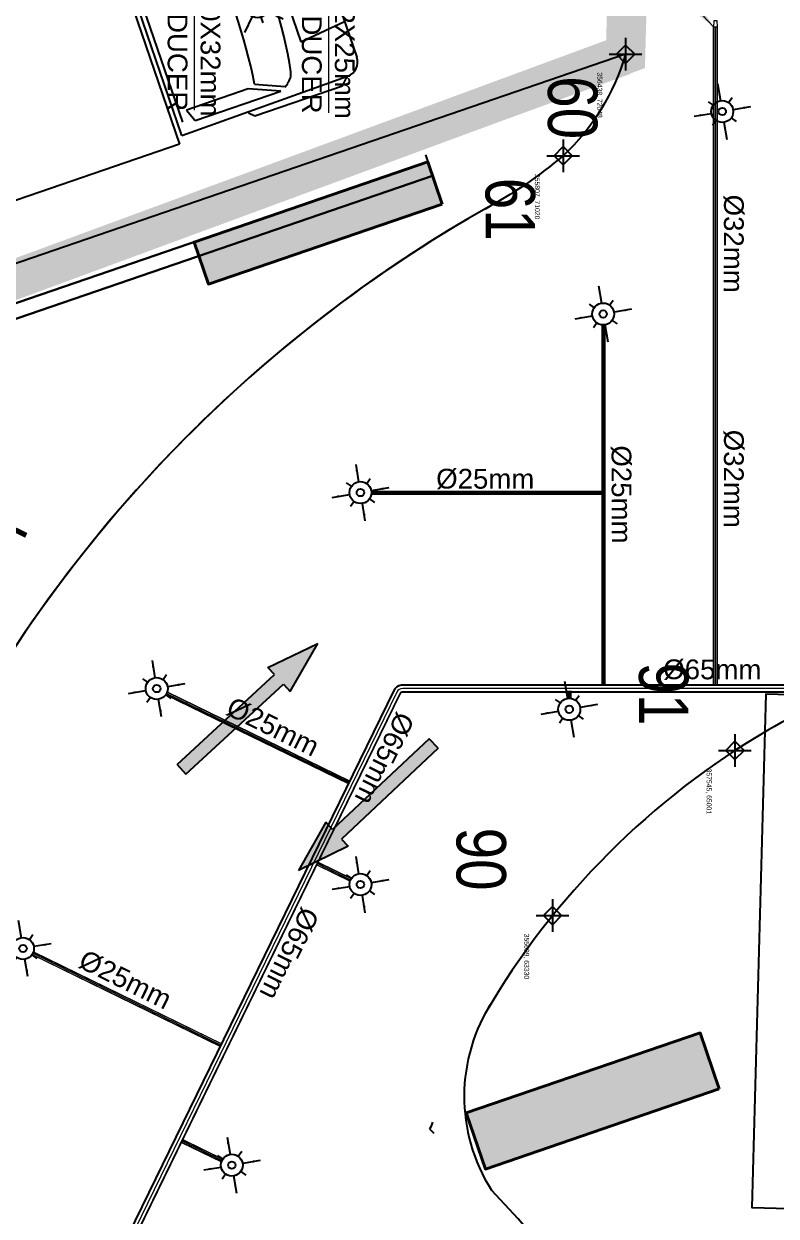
# Model space of a CAD drawing. Header units: inches. Extents: x 257070 to 799932, y -17980 to 269260.
# Drawn here: x 350351 to 357962, y 60287 to 72356 of the extents above; entities that cross this region are included whole.
import ezdxf

# ---------------------------------------------------------------- set-up
doc = ezdxf.new("R2010")
doc.units = ezdxf.units.IN
doc.header["$MEASUREMENT"] = 0
doc.header["$PDMODE"] = 99
doc.header["$PDSIZE"] = 100
doc.linetypes.add('Basement 1floor plan$0$CENTERX2', pattern=[4, 2.5, -0.5, 0.5, -0.5])
for name, color, linetype in [('0-AES-F-SPRINKLER', 10, 'Continuous'), ('2 wheeler barrier', 170, 'Continuous'), ('basement1_AP$0$A-_FNSH----_E-', 8, 'Continuous'), ('basement1_AP$0$A-_ROAD----_E-_-', 2, 'Continuous'), ('basement1_AP$0$A-_ROAD----_E-N-', 2, 'Continuous'), ('basement1_AP$0$A-_SITELNSP_E-N-', 9, 'Continuous'), ('DSP_MISCELANEOUS', 252, 'Continuous'), ('DSP_TREE CO-ORDINATES', 206, 'Continuous'), ('MES-DIM', 251, 'Continuous'), ('RETAIL', 40, 'Continuous')]:
    doc.layers.add(name, color=color, linetype=linetype)
for name, color, linetype, lineweight in [('0-AES-F-SPRINKLER PIPE', 10, 'Continuous', 15), ('07--DIM-2', 2, 'Continuous', 25), ('E--CONCRETE-4', 4, 'Continuous', 40), ('E--CONCRETE-SHADE', 253, 'Continuous', 20), ('F--BRICKWALL-3', 252, 'Continuous', 30), ('M--TILING-2', 252, 'Continuous', 18)]:
    doc.layers.add(name, color=color, linetype=linetype, lineweight=lineweight)
doc.styles.get("Standard").update_dxf_attribs({"font": 'arial.ttf'})
doc.styles.add('TEXT style 175', font='GOTHIC.TTF')
doc.styles.add('TEXT style 200', font='ARIALN.TTF')
doc.styles.add('TEXT style 75', font='ARIALN.TTF')
doc.dimstyles.new('75', dxfattribs={"dimscale": 1.5, "dimtxt": 200, "dimasz": 113, "dimexe": 113, "dimexo": 0, "dimgap": 25, "dimtad": 0, "dimdec": 0, "dimrnd": 5, "dimzin": 0, "dimdsep": 46, "dimtxsty": 'TEXT style 75', "dimblk": 'ARCHTICK', "dimcen": 0.09, "dimdle": 113, "dimclrd": 8, "dimclre": 8, "dimclrt": 256, "dimadec": 0, "dimazin": 0, "dimtfac": 1, "dimtdec": 0, "dimtofl": 0, "dimtmove": 1, "dimatfit": 3, "dimldrblk": 'OPEN90', "dimfxl": 0, "dimtolj": 1, "dimtzin": 0, "dimarcsym": 0})
doc.dimstyles.new('ISO-25', dxfattribs={"dimtxt": 2.5, "dimasz": 2.5, "dimexe": 1.25, "dimexo": 0.625, "dimtad": 1, "dimtxsty": 'Standard', "dimcen": 2.5, "dimadec": 0, "dimazin": 0, "dimtfac": 1, "dimtmove": 0, "dimatfit": 3, "dimfxl": 1, "dimarcsym": 0})
doc.dimstyles.new('PLUMBING', dxfattribs={"dimscale": 100, "dimtxt": 1.8, "dimasz": 1.6, "dimexe": 1, "dimexo": 1, "dimgap": 0.5, "dimtad": 2, "dimdec": 0, "dimzin": 0, "dimdsep": 46, "dimtxsty": 'Standard', "dimcen": 1, "dimdle": 1, "dimclrd": 7, "dimclre": 7, "dimclrt": 256, "dimadec": 0, "dimazin": 0, "dimtfac": 1, "dimtdec": 0, "dimtmove": 2, "dimatfit": 3, "dimfxl": 1, "dimtolj": 1, "dimtzin": 0, "dimlwd": -1, "dimlwe": -1, "dimarcsym": 0})

# ---------------------------------------------------------------- blocks, each defined once
blk = doc.blocks.new('axa parking')
at = {"layer": 'RETAIL', "color": 8}
blk.add_lwpolyline([(-98837, 1157627), (-96237, 1157627), (-96237, 1162827), (-98837, 1162827)], close=True, dxfattribs=at)
blk = doc.blocks.new('_ArchTick')
at = {"color": 0, "linetype": 'ByBlock', "const_width": 0.15}
blk.add_lwpolyline([(-0.5, -0.5), (0.5, 0.5)], dxfattribs=at)
blk = doc.blocks.new('*D369')
at = {"layer": '07--DIM-2', "color": 251, "lineweight": -2, "ltscale": 1000, "transparency": 16777216}
for p, q in [((349419, 69427), (349597, 68909)), ((348822, 69103), (349563, 69357)), ((350190, 67180), (350012, 67698)), ((349519, 67069), (350260, 67323))]:
    blk.add_line(p, q, dxfattribs=at)
at = {"layer": 'DEFPOINTS', "color": 0, "ltscale": 1000, "transparency": 16777216}
for p in [(348822, 69103, 0), (350153, 67287), (349519, 67069, 0)]:
    blk.add_point(p, dxfattribs=at)
at = {"layer": '07--DIM-2', "color": 251, "lineweight": -2, "ltscale": 1000, "transparency": 16777216, "xscale": 350, "yscale": 350, "zscale": 350}
for p, rotation in [((349456, 69320), 108.9246908633263), ((350153, 67287), 288.9246908633262)]:
    blk.add_blockref('_ArchTick', p, dxfattribs=dict(at, rotation=rotation))
at = {"layer": '07--DIM-2', "ltscale": 1000, "transparency": 16777216, "insert": (349804, 68304), "char_height": 500, "attachment_point": 5, "rotation": 288.9247, "style": 'TEXT style 75'}
blk.add_mtext('\\A1;2150', dxfattribs=at)
blk = doc.blocks.new('_Open90')
at = {"color": 0, "linetype": 'ByBlock', "lineweight": -2}
for p, q in [((-0.5, 0.5), (0, 0)), ((0, 0), (-1, 0)), ((0, 0), (-0.5, -0.5))]:
    blk.add_line(p, q, dxfattribs=at)
blk = doc.blocks.new('basement1_AP$0$AUPLS007')
at = {"color": 0, "linetype": 'ByBlock'}
for p, q in [((-6.706, -1.118), (-6.706, 1.118)), ((-6.706, 1.118), (-6.553, 1.118)), ((-6.553, 1.118), (-6.553, 1.067)), ((-6.604, -1.016), (-6.604, 1.016)), ((-6.604, 1.016), (-6.553, 1.016)), ((-6.553, -1.067), (-6.553, 1.067)), ((-6.553, 1.067), (-1.981, 1.067)), ((-1.981, 1.067), (-1.981, -1.067)), ((-1.93, -0.991), (-1.93, 0.991)), ((-1.93, 0.991), (-0.15, 0.967)), ((-1.219, 0.991), (-1.168, 1.041)), ((-1.168, 1.041), (-0.229, 1.041)), ((-0.229, 1.041), (-0.154, 0.967)), ((-1.88, 0.864), (-1.88, -0.864)), ((-1.803, 0.762), (-1.753, 0.889)), ((-1.753, 0.889), (-0.838, 0.889)), ((-0.838, 0.889), (-1.143, 0.762)), ((-1.067, 0.737), (-0.781, 0.859)), ((-0.787, 0.864), (-0.747, 0.838)), ((-1.143, 0.762), (-1.803, 0.762)), ((0, 0.815), (0, -0.815)), ((-0.483, 0.483), (0, 0.432)), ((-0.483, 0.483), (-0.483, -0.483)), ((-0.483, -0.483), (0, -0.432)), ((-1.143, -0.762), (-1.803, -0.762)), ((-1.803, -0.762), (-1.753, -0.889)), ((-0.838, -0.889), (-1.143, -0.762)), ((-1.067, -0.737), (-0.781, -0.859)), ((-0.787, -0.864), (-0.747, -0.838)), ((-1.753, -0.889), (-0.838, -0.889)), ((-6.553, -1.016), (-6.604, -1.016)), ((-1.981, -1.067), (-6.553, -1.067)), ((-6.553, -1.067), (-6.553, -1.118)), ((-1.93, -0.991), (-0.15, -0.967)), ((-1.219, -0.991), (-1.168, -1.041)), ((-1.168, -1.041), (-0.229, -1.041)), ((-0.229, -1.041), (-0.154, -0.967)), ((-6.553, -1.118), (-6.706, -1.118))]:
    blk.add_line(p, q, dxfattribs=at)
for centre, radius, start, end in [((-0.152, 0.815), 0.152, 0, 89.2462), ((-6.382, 0), 5.366, 352.1096, 7.8904), ((-0.829, 0.709), 0.152, 10.7953, 57.5288), ((-4.55, 0), 3.94, 349.2047, 10.7953), ((-0.829, -0.709), 0.152, 302.4712, 349.2047), ((-0.152, -0.815), 0.152, 270.7538, 0)]:
    blk.add_arc(centre, radius, start, end, dxfattribs=at)
blk = doc.blocks.new('basement1_AP$0$AR-DIR-A')
h = blk.add_hatch()
h.set_pattern_fill('ANSI31', color=8)
h.paths.add_polyline_path([(158, -458), (26, -458), (26, -1800), (-74, -1800), (92, -2335), (258, -1800), (158, -1800)])
at = {"layer": 'DSP_MISCELANEOUS', "color": 8}
for p, q in [((158, -458), (26, -458)), ((26, -458), (26, -1800)), ((158, -458), (158, -1800)), ((26, -1800), (-74, -1800)), ((-74, -1800), (92, -2335)), ((258, -1800), (92, -2335)), ((158, -1800), (258, -1800))]:
    blk.add_line(p, q, dxfattribs=at)
blk = doc.blocks.new('*U442')
at = {"layer": 'DSP_TREE CO-ORDINATES', "color": 162}
for p, q in [((0, -329), (0, 329)), ((-329, 0), (329, 0))]:
    blk.add_line(p, q, dxfattribs=at)
at = {"layer": 'DSP_TREE CO-ORDINATES', "color": 162, "ltscale": 3.5}
blk.add_lwpolyline([(-185, 0), (0, 185), (185, 0), (0, -184), (-185, 0)], dxfattribs=at)
at = {"layer": 'DEFPOINTS', "style": 'TEXT style 175'}
blk.add_attdef('CORDINATE', (367, -572), '', height=100, dxfattribs=at)
at = {"layer": 'DSP_TREE CO-ORDINATES', "color": 164, "style": 'TEXT style 200'}
blk.add_attdef('NO.', (445, -1570), '', height=1000, dxfattribs=at)
blk = doc.blocks.new('*U444')
at = {"layer": 'DSP_TREE CO-ORDINATES', "color": 162}
for p, q in [((0, -329), (0, 329)), ((-329, 0), (329, 0))]:
    blk.add_line(p, q, dxfattribs=at)
at = {"layer": 'DSP_TREE CO-ORDINATES', "color": 162, "ltscale": 3.5}
blk.add_lwpolyline([(-185, 0), (0, 185), (185, 0), (0, -184), (-185, 0)], dxfattribs=at)
at = {"layer": 'DEFPOINTS', "style": 'TEXT style 175'}
blk.add_attdef('CORDINATE', (367, -572), '', height=100, dxfattribs=at)
at = {"layer": 'DSP_TREE CO-ORDINATES', "color": 164, "style": 'TEXT style 200'}
blk.add_attdef('NO.', (445, -1570), '', height=1000, dxfattribs=at)
blk = doc.blocks.new('*U422')
at = {"layer": 'DSP_TREE CO-ORDINATES', "color": 162}
for p, q in [((0, -329), (0, 329)), ((-329, 0), (329, 0))]:
    blk.add_line(p, q, dxfattribs=at)
at = {"layer": 'DSP_TREE CO-ORDINATES', "color": 162, "ltscale": 3.5}
blk.add_lwpolyline([(-185, 0), (0, 185), (185, 0), (0, -184), (-185, 0)], dxfattribs=at)
at = {"layer": 'DEFPOINTS', "style": 'TEXT style 175'}
blk.add_attdef('CORDINATE', (367, -572), '', height=100, dxfattribs=at)
at = {"layer": 'DSP_TREE CO-ORDINATES', "color": 164, "style": 'TEXT style 200'}
blk.add_attdef('NO.', (-1780, -1941), '', height=1000, dxfattribs=at)
blk = doc.blocks.new('*U423')
at = {"layer": 'DSP_TREE CO-ORDINATES', "color": 162}
for p, q in [((0, -329), (0, 329)), ((-329, 0), (329, 0))]:
    blk.add_line(p, q, dxfattribs=at)
at = {"layer": 'DSP_TREE CO-ORDINATES', "color": 162, "ltscale": 3.5}
blk.add_lwpolyline([(-185, 0), (0, 185), (185, 0), (0, -184), (-185, 0)], dxfattribs=at)
at = {"layer": 'DEFPOINTS', "style": 'TEXT style 175'}
blk.add_attdef('CORDINATE', (367, -572), '', height=100, dxfattribs=at)
at = {"layer": 'DSP_TREE CO-ORDINATES', "color": 164, "style": 'TEXT style 200'}
blk.add_attdef('NO.', (-1780, -1941), '', height=1000, dxfattribs=at)
blk = doc.blocks.new('*U603')
at = {"layer": '0-AES-F-SPRINKLER'}
for p, q in [((171672, 56809), (171672, 56871)), ((171562, 56699), (171500, 56699)), ((171783, 56699), (171845, 56699)), ((171672, 56588), (171672, 56526))]:
    blk.add_line(p, q, dxfattribs=at)
for radius in [111, 37.8]:
    blk.add_circle((171672, 56699), radius, dxfattribs=at)
at = {"layer": '0-AES-F-SPRINKLER PIPE'}
for points, override in [([(171468, 56903), (171594, 56777)], {"dimasz": 70, "dimtad": 0, "dimfxl": 13, "dimarcsym": 1}), ([(171877, 56903), (171751, 56777)], {"dimasz": 70, "dimtad": 0, "dimfxl": 13, "dimarcsym": 1}), ([(171468, 56494), (171594, 56620)], {"dimasz": 70, "dimtad": 0, "dimfxl": 13, "dimarcsym": 1}), ([(171877, 56494), (171751, 56620)], {"dimasz": 70, "dimgap": 0.625, "dimtad": 0, "dimfxl": 13, "dimarcsym": 1})]:
    blk.add_leader(points, dimstyle='ISO-25', override=override, dxfattribs=at)

msp = doc.modelspace()

# ---------------------------------------------------------------- hatches: boundary and pattern name
at = {"layer": 'E--CONCRETE-SHADE'}
for points in [[(354583.7, 70531.8), (354437.7, 70957.5), (352072.9, 70146.6), (352218.8, 69720.9)], [(357386.8, 61575), (357192.1, 62142.5), (354827.4, 61331.2), (355022.1, 60763.7)]]:
    msp.add_hatch(color=8, dxfattribs=at).paths.add_polyline_path(points)

# ---------------------------------------------------------------- linework, layer by layer
at = {"layer": '0-AES-F-SPRINKLER', "color": 7, "const_width": 100, "elevation": 0}
for points in [[(356607.5, 78193.9), (356438.2, 71883.8), (345953.6, 68179.4), (332024.7, 62667.8), (330604.2, 67058.4), (321899.6, 64138.4), (317671.9, 77137.1), (317715.9, 91029.5), (324246.5, 117779.9), (364035.7, 109784.7), (363210.3, 79337.2), (363210.3, 79337.2)], [(332024.7, 62667.8), (332024.7, 62667.8), (336792.7, 47939.3), (340789.2, 37039.3), (340789.2, 37039.3), (338666.9, 32692.4), (333044, 30733.9), (333044, 30733.9), (334157.5, 28784), (337209.3, 23245.1), (343530, 11881.2), (342936.4, 958.3), (361876.6, 525.3), (362280.3, 30665.5), (363047.2, 44628.4), (363210.3, 79337.2), (356607.5, 78193.9), (356438.2, 71883.8), (334567.8, 63896.3)]]:
    msp.add_lwpolyline(points, close=True, dxfattribs=at)
at = {"layer": '0-AES-F-SPRINKLER PIPE', "ltscale": 1000, "elevation": 0}
msp.add_lwpolyline([(357363.9, 72385), (357332.9, 72385), (357329.4, 72326), (357367.4, 72326)], close=True, dxfattribs=at)
for points in [[(357329.4, 65665.8), (357329.4, 72326)], [(357332.4, 65665.8), (357332.4, 72326)], [(357348.4, 65665.8), (357348.4, 72326)], [(357364.4, 65665.8), (357364.4, 72326)], [(357367.4, 65665.8), (357367.4, 72326)], [(356197.6, 69308.7), (356197.6, 65665.8)], [(356200.6, 69308.3), (356200.6, 65665.8)], [(356213.1, 69307.6), (356213.1, 65665.8)], [(356225.6, 69308.3), (356225.6, 65665.8)], [(356228.6, 69308.7), (356228.6, 65665.8)], [(353866.6, 67626.5), (356197.6, 67626.5)], [(353866.6, 67595.5), (356197.6, 67595.5)], [(353867, 67623.5), (356197.6, 67623.5)], [(353867, 67598.5), (356197.6, 67598.5)], [(353867.7, 67611), (356197.6, 67611)], [(351787.8, 65565.3), (353631.6, 64666.2)], [(351789.4, 65567.8), (353632.9, 64668.9)], [(351795.5, 65578.7), (353638.4, 64680.2)], [(351800.4, 65590.3), (353643.9, 64691.4)], [(351801.4, 65593.1), (353645.2, 64694.1)], [(355854.1, 65603.3), (355854.1, 65527.4)], [(355857.1, 65603.3), (355857.1, 65527.8)], [(355869.6, 65603.3), (355869.6, 65528.5)], [(355882.1, 65603.3), (355882.1, 65527.8)], [(355885.1, 65603.3), (355885.1, 65527.4)], [(353316.5, 63844.3), (353652.3, 63680.6)], [(353322, 63855.6), (353657.2, 63692.2)], [(353327.5, 63866.8), (353663.3, 63703.1)], [(353328.8, 63869.5), (353665, 63705.6)], [(353315.2, 63841.6), (353651.4, 63677.8)], [(350435, 62934.2), (352340.7, 62005)], [(350436.6, 62936.7), (352342, 62007.7)], [(350442.7, 62947.6), (352347.5, 62018.9)], [(350447.6, 62959.2), (352353, 62030.1)], [(350448.5, 62962), (352354.3, 62032.8)], [(351946.3, 61034), (352350.4, 60837)], [(351947.6, 61036.7), (352351.3, 60839.9)], [(351953.1, 61048), (352356.2, 60851.4)], [(351958.6, 61059.2), (352362.3, 60862.4)], [(351959.9, 61061.9), (352364, 60864.9)]]:
    msp.add_lwpolyline(points, dxfattribs=at)
at = {"layer": '0-AES-F-SPRINKLER PIPE', "ltscale": 1000}
for points in [[(362830, 65665.8), (354183.7, 65665.8, 0.2867798), (354090.6, 65607.7), (350372.1, 57981)], [(362830, 65659.8), (354183.7, 65659.8, 0.2867798), (354096, 65605), (350377.5, 57978.4)], [(362830, 65627.3), (354183.7, 65627.3, 0.2867798), (354125.2, 65590.8), (350406.7, 57964.1)], [(362830, 65594.8), (354183.7, 65594.8, 0.2867798), (354154.5, 65576.5), (350435.9, 57949.9)], [(362830, 65588.8), (354183.7, 65588.8, 0.2867798), (354159.8, 65573.9), (350441.3, 57947.3)]]:
    msp.add_lwpolyline(points, format="xyb", dxfattribs=at)
at = {"layer": '2 wheeler barrier', "color": 8, "ltscale": 1000}
msp.add_arc((345903.6, 51851.6, 0), 12645.9, 47.1625, 47.44116, dxfattribs=at)
at = {"layer": 'basement1_AP$0$A-_FNSH----_E-', "color": 8, "elevation": 0}
for points in [[(357883.2, 65209.5, 0.128807), (355018.9, 62339.7, 0.128807)], [(354484, 61236.8, 0.0023642), (354456.6, 61166.3)]]:
    msp.add_lwpolyline(points, format="xyb", dxfattribs=at)
at = {"layer": 'basement1_AP$0$A-_ROAD----_E-_-', "color": 8, "elevation": 0}
for points in [[(356438.2, 72048.3), (347539.6, 68992.6), (346468.2, 72114.5), (346468.2, 72114.5), (345041.4, 76271.8), (356204.6, 80103.1, 0.3585593), (356537.7, 80644.3), (356447.9, 81295.5)], [(356438.2, 72048.3, -0.1335045), (355806.9, 71020.1, -0.0506904), (355017.5, 70480.9, -0.0506904)], [(355186.6, 70577.4, 0.2424183), (348024.2, 59942.4, 0.2350956)], [(361526.8, 68737.8, -0.0854257), (359784, 66526.5, -0.0540535), (357883.2, 65209.5)], [(357883.2, 65209.5, 0.128807), (355018.9, 62339.7, 0.128807)], [(354484, 61236.8, 0.0023642), (354456.6, 61166.3)]]:
    msp.add_lwpolyline(points, format="xyb", dxfattribs=at)
at = {"layer": 'basement1_AP$0$A-_ROAD----_E-_-', "color": 8}
for centre, radius, start, end in [((356569.4, 61498.6, 0), 1763.9, 146.93589, 212.47248), ((345903.6, 51851.6, 0), 12645.9, 14.75553, 43.46973)]:
    msp.add_arc(centre, radius, start, end, dxfattribs=at)
at = {"layer": 'basement1_AP$0$A-_ROAD----_E-N-', "color": 8, "ltscale": 0.1, "elevation": 0}
msp.add_lwpolyline([(354849.2, 70385.9, 0.1621849), (349020.1, 63727.3, 0.1621849)], format="xyb", dxfattribs=at)
at = {"layer": 'E--CONCRETE-4', "color": 8, "elevation": 0}
for points in [[(354583.7, 70531.8), (354437.7, 70957.5), (352072.9, 70146.6), (352218.8, 69720.9)], [(357386.8, 61575), (357192.1, 62142.5), (354827.4, 61331.2), (355022.1, 60763.7)]]:
    msp.add_lwpolyline(points, close=True, dxfattribs=at)
at = {"layer": 'F--BRICKWALL-3', "color": 8}
for p, q in [((347522.2, 68586.2, 0), (354437.7, 70957.5, 0)), ((347473.1, 68410.8, 0), (354486.4, 70815.6, 0))]:
    msp.add_line(p, q, dxfattribs=at)
at = {"layer": 'M--TILING-2', "color": 8, "linetype": 'Basement 1floor plan$0$CENTERX2', "ltscale": 1000, "const_width": 400, "elevation": 0}
msp.add_lwpolyline([(362913.5, 78945.2), (356607.5, 78193.9), (356438.2, 72048.3), (343669.7, 67336.7), (342600.9, 73096.2), (342087.7, 75861.7), (341941.8, 76287.4), (341917.2, 76359.2), (332268.4, 73048.3), (329845.4, 72318.4), (330647.8, 66756.1), (307375.3, 58777.1), (306624.2, 64255), (304158.1, 63408.2), (297379.9, 61087.4), (297421.1, 71567), (313496.8, 77026.1), (313768.1, 82434.7), (332643.3, 86444.5), (338945.2, 87865.2), (350086.4, 91684.8, -0.0291146), (350643, 101934, -0.0244026)], format="xyb", dxfattribs=at)
at = {"layer": 'MES-DIM', "color": 8, "ltscale": 0.1}
msp.add_line((354413.4, 71028.4, 0), (354462, 70886.6, 0), dxfattribs=at)

# ---------------------------------------------------------------- block references
at = {"layer": '0-AES-F-SPRINKLER', "color": 7}
for p, rotation in [((462070.2, -71441.6, 0), 108.9424593604549), ((304343.9, -101359.6, 0), 54.65193501553595), ((303139.7, -103409, 0), 54.65193501553595), ((300683.4, -105216.5, 0), 54.65193501553595), ((298622.5, -107200.2, 0), 54.65193501553595), ((302796.1, -107409.9, 0), 54.65193501553595), ((300683.4, -109183.9, 0), 54.65193501553595), ((297269.7, -109831.3, 0), 54.65193501553595), ((299382.4, -112024.7, 0), 54.65193501553595)]:
    msp.add_blockref('*U603', p, dxfattribs=dict(at, rotation=rotation))
at = {"layer": 'basement1_AP$0$A-_SITELNSP_E-N-', "color": 8, "xscale": 999.9999999999987, "yscale": 999.9999999999987, "zscale": 999.9999999999987, "rotation": 18.92788964342007}
msp.add_blockref('basement1_AP$0$AUPLS007', (353455, 72788.1, 0), dxfattribs=at)
at = {"layer": 'DSP_MISCELANEOUS', "color": 8}
for p, rotation in [((351671.2, 64431.8, 0), 132.6994713100508), ((354767.3, 65452.1, 0), 313.2120637795584)]:
    msp.add_blockref('basement1_AP$0$AR-DIR-A', p, dxfattribs=dict(at, rotation=rotation))
at = {"layer": 'DSP_TREE CO-ORDINATES', "color": 8, "ltscale": 1000, "rotation": 270}
for name, p, xscale, yscale, zscale, values in [('*U442', (356438.2, 72048.3, 0), 0.5, 0.5, 0.5, {'NO.': '60', 'CORDINATE': '356438, 72048'}), ('*U444', (355806.9, 71020.1, 0), 0.5, 0.5, 0.5, {'NO.': '61', 'CORDINATE': '355807, 71020'}), ('*U423', (357544.5, 65000.9, 0), 0.4999999999999999, 0.4999999999999999, 0.4999999999999999, {'NO.': '91', 'CORDINATE': '357545, 65001'}), ('*U422', (355699, 63329.6, 0), 0.4999999999999999, 0.4999999999999999, 0.4999999999999999, {'NO.': '90', 'CORDINATE': '355699, 63330'})]:
    msp.add_blockref(name, p, dxfattribs=dict(at, xscale=xscale, yscale=yscale, zscale=zscale)).add_auto_attribs(values)
at = {"layer": 'M--TILING-2', "color": 8, "rotation": 178.436720998334}
msp.add_blockref('axa parking', (293238, 1225393.3, 0), dxfattribs=at)

# ---------------------------------------------------------------- texts
at = {"layer": '0-AES-F-SPRINKLER PIPE', "color": 7, "linetype": 'Continuous', "lineweight": -3, "ltscale": 0.9, "char_height": 200, "attachment_point": 2}
for s, insert, width, rotation in [('∅40X32mm\\PREDUCER', (352339.5, 72162.1, 0), 1474.715, 270), ('∅32X25mm\\PREDUCER', (353697.6, 72137.9), 1474.715, 270), ('%%C32mm', (357633.4, 70130.1, 0), 685.774, 269.8078), ('%%C32mm', (357633.4, 67749.9, 0), 685.774, 269.8078), ('%%C25mm', (356498.1, 67592.2, 0), 685.774, 270.1922), ('%%C25mm', (355019.3, 67850.5, 0), 685.774, 359.8078), ('%%C65mm', (357316.6, 65920.8, 0), 685.774, 359.8078), ('%%C25mm', (352916.1, 65332.2, 0), 685.774, 333.76439), ('%%C65mm', (354091, 64873.7), 685.774, 243.76439), ('%%C65mm', (353127.5, 62897.6), 685.774, 243.76439), ('%%C25mm', (351422.6, 62773.1, 0), 685.774, 333.76439)]:
    msp.add_mtext(s, dxfattribs=dict(at, insert=insert, width=width, rotation=rotation))

# ---------------------------------------------------------------- dimensions: what is measured, and where the dimension line sits
at = {"layer": '07--DIM-2', "color": 8, "ltscale": 1000}
dim = msp.add_aligned_dim(p1=(348821.6, 69103, 0), p2=(349518.9, 67069.2, 0), distance=670.3, dimstyle='75', override={"dimscale": 1, "dimtxt": 500, "dimasz": 350, "dimclrd": 251, "dimclre": 251}, dxfattribs=at)
dim.commit()
dim.dimension.update_dxf_attribs({"geometry": '*D369', "text_midpoint": (349804.3, 68303.5)})

# ---------------------------------------------------------------- leaders
at = {"layer": '0-AES-F-SPRINKLER PIPE', "color": 7, "linetype": 'Continuous', "lineweight": -3, "ltscale": 0.9}
for points in [[(357329.4, 72326, 0), (356844.3, 72839.9, 0), (356844.3, 74159.5, 0)], [(352074.7, 73516.1, 0), (352074.7, 72799.9, 0), (352074.7, 71480.2, 0)], [(353432.7, 73492), (353432.7, 72775.7), (353432.7, 71456)]]:
    msp.add_leader(points, dimstyle='PLUMBING', override={"dimasz": 2, "dimgap": 25, "dimtad": 0}, dxfattribs=at)

doc.saveas('drawing.dxf')
